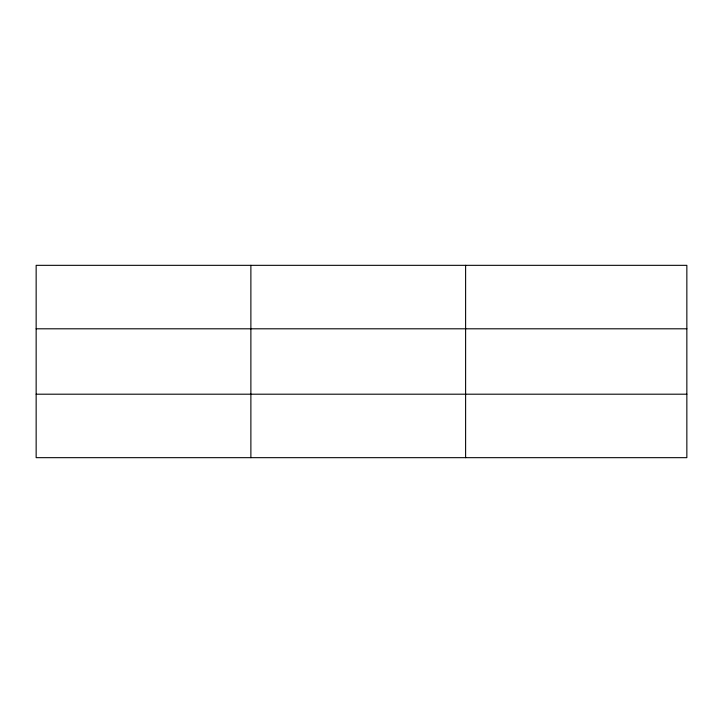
<?xml version="1.0" encoding="UTF-8"?>
<svg xmlns="http://www.w3.org/2000/svg" width="723" height="723" viewBox="0 0 723 723"><rect width="100%" height="100%" fill="white"/><g stroke="black" fill="none" stroke-linecap="round" stroke-linejoin="round"><path stroke-width="1.08" d="M250.881 265.332L250.881 457.668M465.612 265.332L465.612 457.668M686.85 328.802L686.85 265.332L36.15 265.332L36.15 457.668L686.85 457.668L686.85 328.802L36.15 328.802M36.15 394.198L686.85 394.198"/></g></svg>
